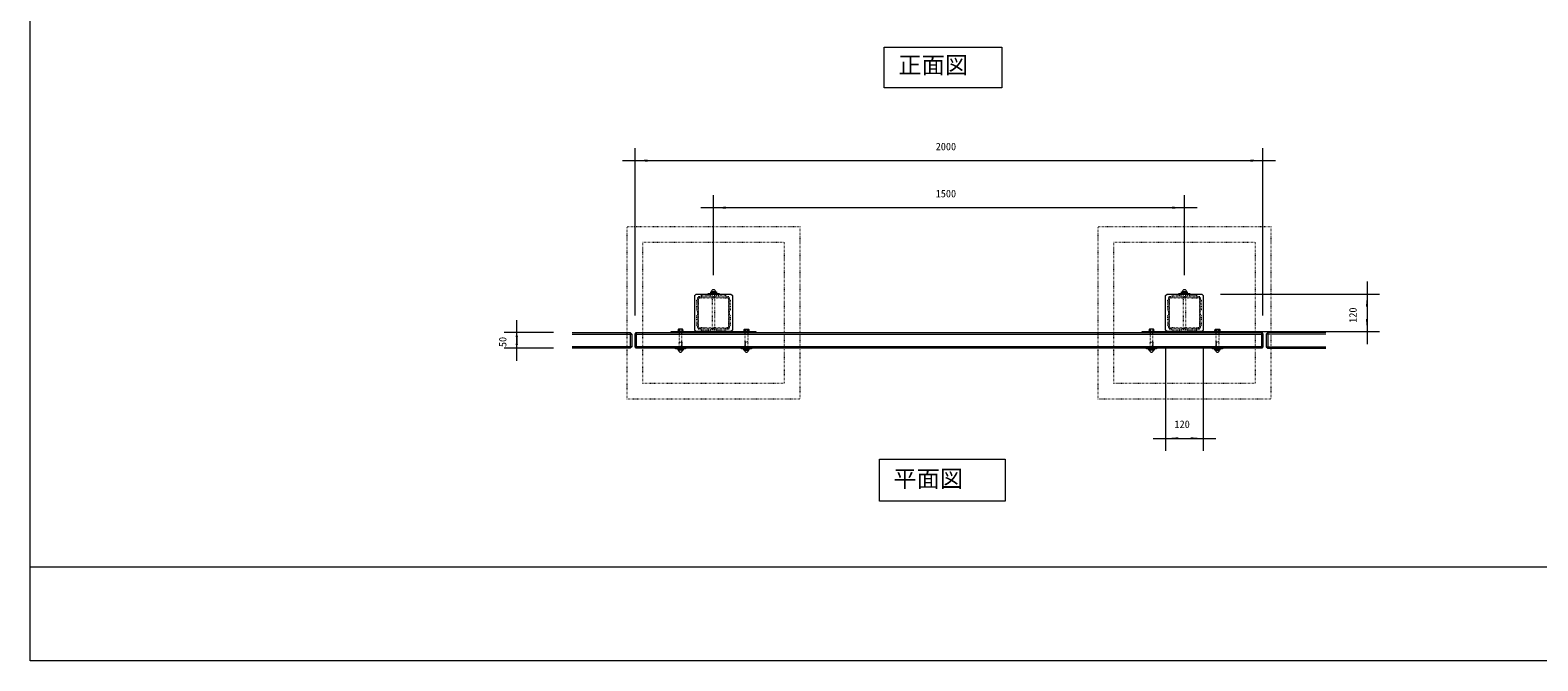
# Model space of a CAD drawing. Units: millimetres, scale not verified. Extents: x -3900 to 3900, y -2750 to 2750.
# Drawn here: x -3900 to 902, y -2750 to -740 of the extents above; entities that cross this region are included whole.
import ezdxf
from ezdxf.enums import TextEntityAlignment as Align

# ---------------------------------------------------------------- set-up
doc = ezdxf.new("R2010")
doc.units = ezdxf.units.MM
doc.header["$LTSCALE"] = 20
doc.linetypes.add('USER5', pattern=[0.208282, 0.069427, -0.138855])
doc.layers.add('0-1_IMPORTED', color=30, linetype='Continuous', lineweight=18)
doc.styles.add('ＭＳ ゴシック', font='')
doc.styles.get('ＭＳ ゴシック').set_extended_font_data('MS Gothic')

msp = doc.modelspace()

# ---------------------------------------------------------------- linework, layer by layer
at = {"layer": '0-1_IMPORTED', "color": 1}
for p, q in [((-1973.5, -1648.96), (-1973.5, -1115.96)), ((26.5, -1648.96), (26.5, -1115.96)), ((-2013.5, -1155.96), (-1973.5, -1155.96)), ((-1973.5, -1155.96), (26.5, -1155.96)), ((26.5, -1155.96), (66.5, -1155.96)), ((-1723.5, -1520.96), (-1723.5, -1265.96)), ((-223.5, -1520.96), (-223.5, -1265.96)), ((-1723.5, -1305.96), (-1763.5, -1305.96)), ((-223.5, -1305.96), (-1723.5, -1305.96)), ((-183.5, -1305.96), (-223.5, -1305.96)), ((-108.5, -1580.96), (398, -1580.96)), ((358, -1540.96), (358, -1580.96)), ((358, -1580.96), (358, -1700.96)), ((-2350, -1703.96), (-2350, -1663.96)), ((-2233.5, -1703.96), (-2390, -1703.96)), ((-2350, -1753.96), (-2350, -1703.96)), ((-108.5, -1700.96), (398, -1700.96)), ((358, -1700.96), (358, -1740.96)), ((-2233.5, -1753.96), (-2390, -1753.96)), ((-2350, -1793.96), (-2350, -1753.96)), ((-283.5, -1755.96), (-283.5, -2081)), ((-163.5, -1755.96), (-163.5, -2081)), ((-323.5, -2041), (-283.5, -2041)), ((-283.5, -2041), (-163.5, -2041)), ((-163.5, -2041), (-123.5, -2041))]:
    msp.add_line(p, q, dxfattribs=at)
at = {"layer": '0-1_IMPORTED'}
for p, q in [((-1716.35, -1574.46), (-1730.65, -1574.46)), ((-1723.5, -1575.18), (-1723.5, -1578.75)), ((-216.35, -1574.46), (-230.65, -1574.46)), ((-223.5, -1575.18), (-223.5, -1578.75)), ((-2173.5, -1708.96), (-1983.5, -1708.96)), ((-1988.5, -1703.96), (-1988.5, -1753.96)), ((-1973.5, -1708.96), (26.5, -1708.96)), ((-1968.5, -1753.96), (-1968.5, -1703.96)), ((-1832.24, -1693.46), (-1832.24, -1698.96)), ((-1824.76, -1693.46), (-1824.76, -1698.96)), ((-1622.24, -1693.46), (-1622.24, -1698.96)), ((-1614.76, -1693.46), (-1614.76, -1698.96)), ((-332.24, -1693.46), (-332.24, -1698.96)), ((-324.76, -1693.46), (-324.76, -1698.96)), ((-122.24, -1693.46), (-122.24, -1698.96)), ((-114.76, -1693.46), (-114.76, -1698.96)), ((21.5, -1703.96), (21.5, -1753.96)), ((226.5, -1708.96), (36.5, -1708.96)), ((41.5, -1703.96), (41.5, -1753.96)), ((-1983.5, -1748.96), (-2173.5, -1748.96)), ((26.5, -1748.96), (-1973.5, -1748.96)), ((-1822.49, -1760.46), (-1834.51, -1760.46)), ((-1828.5, -1759.75), (-1828.5, -1756.18)), ((-1624.51, -1760.46), (-1612.49, -1760.46)), ((-1618.5, -1759.75), (-1618.5, -1756.18)), ((-322.49, -1760.46), (-334.51, -1760.46)), ((-328.5, -1759.75), (-328.5, -1756.18)), ((-124.51, -1760.46), (-112.49, -1760.46)), ((-118.5, -1759.75), (-118.5, -1756.18)), ((36.5, -1748.96), (226.5, -1748.96)), ((-3900, -2450), (3900, -2450))]:
    msp.add_line(p, q, dxfattribs=at)
at = {"layer": '0-1_IMPORTED', "linetype": 'USER5'}
for p, q in [((-1723.5, -1590.96), (-1768.9, -1590.96)), ((-1678.1, -1590.96), (-1723.5, -1590.96)), ((-223.5, -1590.96), (-268.9, -1590.96)), ((-178.1, -1590.96), (-223.5, -1590.96))]:
    msp.add_line(p, q, dxfattribs=at)
at = {"layer": '0-1_IMPORTED'}
for points in [[(-3900, 2750), (3900, 2750), (3900, -2750), (-3900, -2750)], [(-1180, -794.27), (-805, -794.27), (-805, -924.27), (-1180, -924.27)], [(-1783.5, -1585.96), (-1778.5, -1580.96), (-1668.5, -1580.96), (-1663.5, -1585.96), (-1663.5, -1695.96), (-1668.5, -1700.96), (-1778.5, -1700.96), (-1783.5, -1695.96)], [(-1741, -1579.46), (-1706, -1579.46), (-1706, -1580.96), (-1741, -1580.96)], [(-1732.5, -1574.46), (-1714.5, -1574.46), (-1714.5, -1579.46), (-1732.5, -1579.46)], [(-283.5, -1585.96), (-278.5, -1580.96), (-168.5, -1580.96), (-163.5, -1585.96), (-163.5, -1695.96), (-168.5, -1700.96), (-278.5, -1700.96), (-283.5, -1695.96)], [(-241, -1579.46), (-206, -1579.46), (-206, -1580.96), (-241, -1580.96)], [(-232.5, -1574.46), (-214.5, -1574.46), (-214.5, -1579.46), (-232.5, -1579.46)], [(-1969.5, -1703.96), (22.5, -1703.96), (26.5, -1708.96), (26.5, -1748.96), (22.5, -1753.96), (-1969.5, -1753.96), (-1973.5, -1748.96), (-1973.5, -1708.96)], [(-1858.5, -1700.96), (-1588.5, -1700.96), (-1588.5, -1703.96), (-1858.5, -1703.96)], [(-1818.5, -1698.96), (-1818.5, -1700.96), (-1838.5, -1700.96), (-1838.5, -1698.96)], [(-1834.7, -1693.46), (-1836, -1694.21), (-1836, -1698.96), (-1821, -1698.96), (-1821, -1694.21), (-1822.3, -1693.46)], [(-1628.5, -1698.96), (-1628.5, -1700.96), (-1608.5, -1700.96), (-1608.5, -1698.96)], [(-1612.3, -1693.46), (-1611, -1694.21), (-1611, -1698.96), (-1626, -1698.96), (-1626, -1694.21), (-1624.7, -1693.46)], [(-358.5, -1700.96), (-88.5, -1700.96), (-88.5, -1703.96), (-358.5, -1703.96)], [(-318.5, -1698.96), (-318.5, -1700.96), (-338.5, -1700.96), (-338.5, -1698.96)], [(-334.7, -1693.46), (-336, -1694.21), (-336, -1698.96), (-321, -1698.96), (-321, -1694.21), (-322.3, -1693.46)], [(-128.5, -1698.96), (-128.5, -1700.96), (-108.5, -1700.96), (-108.5, -1698.96)], [(-112.3, -1693.46), (-111, -1694.21), (-111, -1698.96), (-126, -1698.96), (-126, -1694.21), (-124.7, -1693.46)], [(-1844.5, -1753.96), (-1812.5, -1753.96), (-1812.5, -1755.46), (-1844.5, -1755.46)], [(-1836.5, -1755.46), (-1820.5, -1755.46), (-1820.5, -1760.46), (-1836.5, -1760.46)], [(-1634.5, -1753.96), (-1602.5, -1753.96), (-1602.5, -1755.46), (-1634.5, -1755.46)], [(-1626.5, -1755.46), (-1610.5, -1755.46), (-1610.5, -1760.46), (-1626.5, -1760.46)], [(-344.5, -1753.96), (-312.5, -1753.96), (-312.5, -1755.46), (-344.5, -1755.46)], [(-336.5, -1755.46), (-320.5, -1755.46), (-320.5, -1760.46), (-336.5, -1760.46)], [(-134.5, -1753.96), (-102.5, -1753.96), (-102.5, -1755.46), (-134.5, -1755.46)], [(-126.5, -1755.46), (-110.5, -1755.46), (-110.5, -1760.46), (-126.5, -1760.46)], [(-1195.23, -2107), (-795, -2107), (-795, -2241), (-1195.23, -2241)]]:
    msp.add_lwpolyline(points, close=True, dxfattribs=at)
at = {"layer": '0-1_IMPORTED', "linetype": 'USER5'}
for points in [[(-1998.5, -1365.96), (-1448.5, -1365.96), (-1448.5, -1915.96), (-1998.5, -1915.96)], [(-498.5, -1365.96), (51.5, -1365.96), (51.5, -1915.96), (-498.5, -1915.96)], [(-1948.5, -1415.96), (-1498.5, -1415.96), (-1498.5, -1865.96), (-1948.5, -1865.96)], [(-448.5, -1415.96), (1.5, -1415.96), (1.5, -1865.96), (-448.5, -1865.96)], [(-1668.5, -1580.96), (-1663.5, -1585.96), (-1663.5, -1695.96), (-1668.5, -1700.96), (-1778.5, -1700.96), (-1783.5, -1695.96), (-1783.5, -1585.96), (-1778.5, -1580.96)], [(-1720.04, -1580.96), (-1720.04, -1699.31), (-1726.96, -1699.31), (-1726.96, -1580.96)], [(-168.5, -1580.96), (-163.5, -1585.96), (-163.5, -1695.96), (-168.5, -1700.96), (-278.5, -1700.96), (-283.5, -1695.96), (-283.5, -1585.96), (-278.5, -1580.96)], [(-220.04, -1580.96), (-220.04, -1699.31), (-226.96, -1699.31), (-226.96, -1580.96)], [(-1832.5, -1700.96), (-1832.5, -1753.96), (-1824.5, -1753.96), (-1824.5, -1700.96)], [(-1719.5, -1699.31), (-1714.85, -1703.96), (-1732.15, -1703.96), (-1727.5, -1699.31)], [(-1614.5, -1700.96), (-1614.5, -1753.96), (-1622.5, -1753.96), (-1622.5, -1700.96)], [(-332.5, -1700.96), (-332.5, -1753.96), (-324.5, -1753.96), (-324.5, -1700.96)], [(-219.5, -1699.31), (-214.85, -1703.96), (-232.15, -1703.96), (-227.5, -1699.31)], [(-114.5, -1700.96), (-114.5, -1753.96), (-122.5, -1753.96), (-122.5, -1700.96)], [(-1832.5, -1748.46), (-1832.5, -1734.96), (-1824.5, -1734.96), (-1824.5, -1748.46)], [(-1614.5, -1748.46), (-1614.5, -1734.96), (-1622.5, -1734.96), (-1622.5, -1748.46)], [(-332.5, -1748.46), (-332.5, -1734.96), (-324.5, -1734.96), (-324.5, -1748.46)], [(-114.5, -1748.46), (-114.5, -1734.96), (-122.5, -1734.96), (-122.5, -1748.46)]]:
    msp.add_lwpolyline(points, close=True, dxfattribs=at)
for points in [[(-1774.5, -1592.96), (-1774.5, -1596.96), (-1777.5, -1601.96), (-1777.5, -1619.96), (-1777.5, -1625.96), (-1777.5, -1630.96), (-1774, -1635.96), (-1774, -1645.96), (-1777.5, -1650.96), (-1777.5, -1655.96), (-1777.5, -1661.96), (-1777.5, -1679.96), (-1774.5, -1684.96), (-1774.5, -1688.96)], [(-1773.5, -1595.56), (-1773.5, -1640.96), (-1773.5, -1686.36)], [(-1675.5, -1589.96), (-1679.5, -1589.96), (-1684.5, -1586.96), (-1702.5, -1586.96), (-1708.5, -1586.96), (-1713.5, -1586.96), (-1718.5, -1590.46), (-1728.5, -1590.46), (-1733.5, -1586.96), (-1738.5, -1586.96), (-1744.5, -1586.96), (-1762.5, -1586.96), (-1767.5, -1589.96), (-1771.5, -1589.96)], [(-1771.2, -1686.36), (-1771.2, -1640.96), (-1771.2, -1595.56)], [(-1768.9, -1593.26), (-1723.5, -1593.26), (-1678.1, -1593.26)], [(-1675.8, -1595.56), (-1675.8, -1640.96), (-1675.8, -1686.36)], [(-1673.5, -1686.36), (-1673.5, -1640.96), (-1673.5, -1595.56)], [(-1669.5, -1650.96), (-1673, -1645.96), (-1673, -1635.96), (-1669.5, -1630.96), (-1669.5, -1625.96), (-1669.5, -1619.96), (-1669.5, -1601.96), (-1672.5, -1596.96), (-1672.5, -1592.96)], [(-274.5, -1592.96), (-274.5, -1596.96), (-277.5, -1601.96), (-277.5, -1619.96), (-277.5, -1625.96), (-277.5, -1630.96), (-274, -1635.96), (-274, -1645.96), (-277.5, -1650.96), (-277.5, -1655.96), (-277.5, -1661.96), (-277.5, -1679.96), (-274.5, -1684.96), (-274.5, -1688.96)], [(-273.5, -1595.56), (-273.5, -1640.96), (-273.5, -1686.36)], [(-175.5, -1589.96), (-179.5, -1589.96), (-184.5, -1586.96), (-202.5, -1586.96), (-208.5, -1586.96), (-213.5, -1586.96), (-218.5, -1590.46), (-228.5, -1590.46), (-233.5, -1586.96), (-238.5, -1586.96), (-244.5, -1586.96), (-262.5, -1586.96), (-267.5, -1589.96), (-271.5, -1589.96)], [(-271.2, -1686.36), (-271.2, -1640.96), (-271.2, -1595.56)], [(-268.9, -1593.26), (-223.5, -1593.26), (-178.1, -1593.26)], [(-175.8, -1595.56), (-175.8, -1640.96), (-175.8, -1686.36)], [(-173.5, -1686.36), (-173.5, -1640.96), (-173.5, -1595.56)], [(-169.5, -1650.96), (-173, -1645.96), (-173, -1635.96), (-169.5, -1630.96), (-169.5, -1625.96), (-169.5, -1619.96), (-169.5, -1601.96), (-172.5, -1596.96), (-172.5, -1592.96)], [(-1672.5, -1688.96), (-1672.5, -1684.96), (-1669.5, -1679.96), (-1669.5, -1661.96), (-1669.5, -1655.96), (-1669.5, -1650.96)], [(-172.5, -1688.96), (-172.5, -1684.96), (-169.5, -1679.96), (-169.5, -1661.96), (-169.5, -1655.96), (-169.5, -1650.96)], [(-1771.5, -1691.96), (-1767.5, -1691.96), (-1762.5, -1694.96), (-1744.5, -1694.96), (-1738.5, -1694.96), (-1733.5, -1694.96), (-1728.5, -1691.46), (-1718.5, -1691.46), (-1713.5, -1694.96), (-1708.5, -1694.96), (-1702.5, -1694.96), (-1684.5, -1694.96), (-1679.5, -1691.96), (-1675.5, -1691.96)], [(-1678.1, -1688.66), (-1723.5, -1688.66), (-1768.9, -1688.66)], [(-1768.9, -1690.96), (-1723.5, -1690.96), (-1678.1, -1690.96)], [(-271.5, -1691.96), (-267.5, -1691.96), (-262.5, -1694.96), (-244.5, -1694.96), (-238.5, -1694.96), (-233.5, -1694.96), (-228.5, -1691.46), (-218.5, -1691.46), (-213.5, -1694.96), (-208.5, -1694.96), (-202.5, -1694.96), (-184.5, -1694.96), (-179.5, -1691.96), (-175.5, -1691.96)], [(-178.1, -1688.66), (-223.5, -1688.66), (-268.9, -1688.66)], [(-268.9, -1690.96), (-223.5, -1690.96), (-178.1, -1690.96)]]:
    msp.add_lwpolyline(points, dxfattribs=at)
at = {"layer": '0-1_IMPORTED'}
for points in [[(-2173.5, -1703.96), (-1988.5, -1703.96), (-1983.5, -1708.96), (-1983.5, -1748.96), (-1988.5, -1753.96), (-2173.5, -1753.96)], [(226.5, -1703.96), (41.5, -1703.96), (36.5, -1708.96), (36.5, -1748.96), (41.5, -1753.96), (226.5, -1753.96)]]:
    msp.add_lwpolyline(points, dxfattribs=at)
for centre, radius, start, end in [((-1723.5, -1574.46), 7.15, 90, 180), ((-1723.5, -1574.46), 7.15, 360, 90), ((-223.5, -1574.46), 7.15, 90, 180), ((-223.5, -1574.46), 7.15, 360, 90), ((-1828.5, -1760.46), 6.01, 180, 270), ((-1828.5, -1760.46), 6.01, 270, 360), ((-1618.5, -1760.46), 6.01, 180, 270), ((-1618.5, -1760.46), 6.01, 270, 360), ((-328.5, -1760.46), 6.01, 180, 270), ((-328.5, -1760.46), 6.01, 270, 360), ((-118.5, -1760.46), 6.01, 180, 270), ((-118.5, -1760.46), 6.01, 270, 360)]:
    msp.add_arc(centre, radius, start, end, dxfattribs=at)
at = {"layer": '0-1_IMPORTED', "linetype": 'USER5'}
for centre, radius, start, end in [((-1771.5, -1592.96), 3, 90, 180), ((-1768.9, -1595.56), 4.6, 90, 180), ((-1768.9, -1595.56), 2.3, 90, 180), ((-1678.1, -1595.56), 4.6, 360, 90), ((-1678.1, -1595.56), 2.3, 360, 90), ((-1675.5, -1592.96), 3, 0, 90), ((-271.5, -1592.96), 3, 90, 180), ((-268.9, -1595.56), 4.6, 90, 180), ((-268.9, -1595.56), 2.3, 90, 180), ((-178.1, -1595.56), 4.6, 360, 90), ((-178.1, -1595.56), 2.3, 360, 90), ((-175.5, -1592.96), 3, 360, 90), ((-1771.5, -1688.96), 3, 180, 270), ((-1768.9, -1686.36), 4.6, 180, 270), ((-1768.9, -1686.36), 2.3, 180, 270), ((-1678.1, -1686.36), 4.6, 270, 360), ((-1678.1, -1686.36), 2.3, 270, 360), ((-1675.5, -1688.96), 3, 270, 360), ((-271.5, -1688.96), 3, 180, 270), ((-268.9, -1686.36), 4.6, 180, 270), ((-268.9, -1686.36), 2.3, 180, 270), ((-178.1, -1686.36), 4.6, 270, 360), ((-178.1, -1686.36), 2.3, 270, 360), ((-175.5, -1688.96), 3, 270, 360)]:
    msp.add_arc(centre, radius, start, end, dxfattribs=at)
at = {"layer": '0-1_IMPORTED', "color": 1}
for points in [[(-1973.5, -1155.96), (-1933.5, -1152.46), (-1933.5, -1159.46)], [(26.5, -1155.96), (-13.5, -1159.46), (-13.5, -1152.46)], [(-1723.5, -1305.96), (-1683.5, -1302.46), (-1683.5, -1309.46)], [(-223.5, -1305.96), (-263.5, -1309.46), (-263.5, -1302.46)], [(358, -1580.96), (361.5, -1620.96), (354.5, -1620.96)], [(358, -1700.96), (354.5, -1660.97), (361.5, -1660.97)], [(-2350, -1703.96), (-2346.5, -1743.96), (-2353.5, -1743.96)], [(-2350, -1753.96), (-2353.5, -1713.97), (-2346.5, -1713.97)], [(-283.5, -2041), (-243.5, -2037.5), (-243.5, -2044.5)], [(-163.5, -2041), (-203.5, -2044.5), (-203.5, -2037.5)]]:
    msp.add_solid(points, dxfattribs=at)

# ---------------------------------------------------------------- texts
at = {"layer": '0-1_IMPORTED', "color": 7, "style": 'ＭＳ ゴシック'}
for s, height, p in [('正面図', 54.26, (-1134.91, -894.67)), ('2000', 23.88, (-1015.83, -1130.04)), ('1500', 23.88, (-1015.83, -1280.04)), ('120', 23.88, (-255.25, -2015.07)), ('平面図', 54.26, (-1150.79, -2212.78))]:
    msp.add_text(s, height=height, dxfattribs=at).set_placement(p, align=Align.BOTTOM_LEFT)
for s, p in [('120', (332.07, -1672.71)), ('50', (-2375.93, -1750.13))]:
    msp.add_text(s, height=23.88, rotation=90, dxfattribs=at).set_placement(p, align=Align.BOTTOM_LEFT)

doc.saveas('drawing.dxf')
